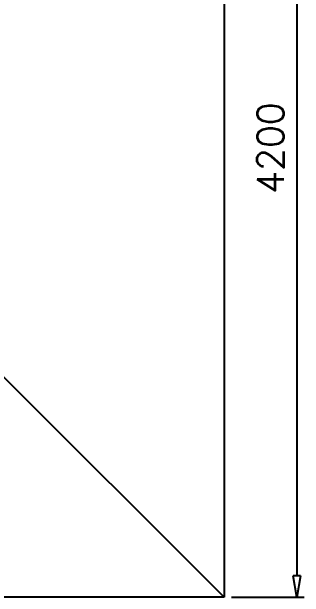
# Model space of a CAD drawing. Header units: millimetres. Extents: x 331487 to 517269, y 198509 to 399936.
# Drawn here: x 437562 to 438929, y 333339 to 336076 of the extents above; entities that cross this region are included whole.
import ezdxf

# ---------------------------------------------------------------- set-up
doc = ezdxf.new("R2010")
doc.units = ezdxf.units.MM
doc.header["$MEASUREMENT"] = 0
doc.layers.add('FOOTING', color=5, linetype='Continuous')
doc.styles.add('RO', font='romans.shx', dxfattribs={"height": 125})

# ---------------------------------------------------------------- blocks, each defined once
blk = doc.blocks.new('_ClosedBlank')
at = {"color": 0, "linetype": 'ByBlock', "lineweight": -2}
for p, q in [((-1, 0.167), (0, 0)), ((-1, 0.167), (-1, -0.167)), ((0, 0), (-1, -0.167))]:
    blk.add_line(p, q, dxfattribs=at)

msp = doc.modelspace()

# ---------------------------------------------------------------- linework, layer by layer
at = {"layer": 'FOOTING'}
for p, q in [((438554.3, 337538.5), (438554.3, 333338.5)), ((437129.3, 334763.5), (438554.3, 333338.5)), ((438554.3, 333338.5), (435254.3, 333338.5))]:
    msp.add_line(p, q, dxfattribs=at)
at = {"layer": 'FOOTING', "color": 4}
for p, q in [((438893.7, 337438.5), (438893.7, 333438.5)), ((438589.3, 333338.5), (438928.7, 333338.5))]:
    msp.add_line(p, q, dxfattribs=at)

# ---------------------------------------------------------------- block references
at = {"layer": 'FOOTING', "color": 4, "xscale": 100, "yscale": 100, "zscale": 100, "rotation": 270}
msp.add_blockref('_ClosedBlank', (438893.7, 333338.5), dxfattribs=at)

# ---------------------------------------------------------------- texts
at = {"layer": 'FOOTING', "color": 3, "insert": (438771.2, 335438.5), "char_height": 125, "attachment_point": 5, "rotation": 90, "style": 'RO'}
msp.add_mtext('4200', dxfattribs=at)

doc.saveas('drawing.dxf')
